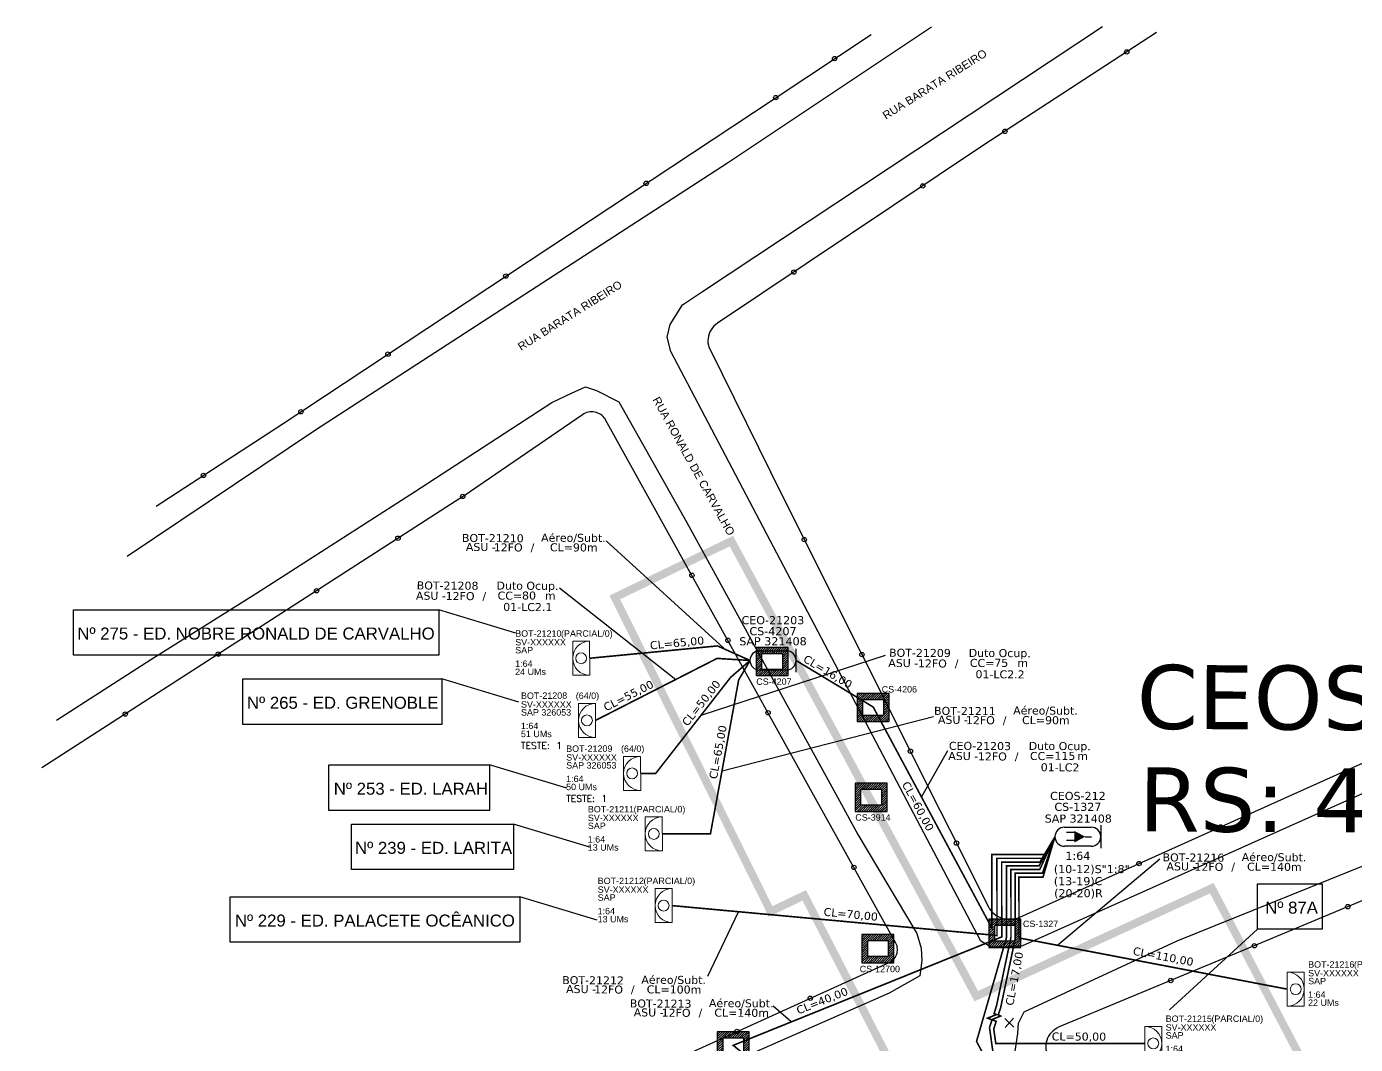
# Model space of a CAD drawing. Extents: x 31872 to 38560, y -10719 to -1519.
# Drawn here: x 33675 to 35336, y -9476 to -8205 of the extents above; entities that cross this region are included whole.
import ezdxf
from ezdxf.enums import TextEntityAlignment as Align

# ---------------------------------------------------------------- set-up
doc = ezdxf.new("R2010")
doc.units = ezdxf.units.DM
doc.header["$MEASUREMENT"] = 0
for name, color, linetype in [('10.0-Cartográfico', 252, 'Continuous'), ('10.1-Caixas Subterrâneas', 5, 'Continuous'), ('20.4-CEOS', 1, 'Continuous'), ('20.5-CEO', 1, 'Continuous'), ('20.8-Legenda', 1, 'Continuous'), ('CAP a instalar', 1, 'Continuous'), ('celulas gpon', 7, 'Continuous'), ('label_cabos', 7, 'Continuous'), ('Legenda', 1, 'Continuous'), ('Segmento de Logradouro Texto', 238, 'Continuous'), ('Subida Lateral', 5, 'Continuous')]:
    doc.layers.add(name, color=color, linetype=linetype)
doc.layers.add("20.0-LEGENDA DOS CDO'S", color=1, linetype='Continuous', lineweight=0)
doc.layers.add('20.1-CDO_INTERIOR', color=1, linetype='Continuous', lineweight=0)
doc.layers.add('EXTRA', color=50, linetype='Continuous', plot=False)
doc.styles.add('ARIAL', font='arial.ttf')
doc.styles.add('DIGICADE', font='arial.ttf')
doc.styles.add('ROMANS', font='romans.shx')
doc.styles.add('siredit', font='verdana.ttf')
doc.linetypes.add('FENCELINE1', pattern='A,0.25,-0.1,[133,ltypeshp.shx,S=0.1,R=0,X=-0.1,Y=0],-0.1,1', length=1.45)
doc.dimstyles.new('CC', dxfattribs={"dimtxt": 1, "dimasz": 2, "dimexe": 0.18, "dimexo": 0.0625, "dimgap": 0.09, "dimtad": 0, "dimdec": 0, "dimrnd": 1, "dimzin": 0, "dimdsep": 46, "dimtxsty": 'siredit', "dimblk": 'NONE', "dimcen": 0, "dimse1": 1, "dimse2": 1, "dimsd1": 1, "dimsd2": 1, "dimclrt": 7, "dimadec": 0, "dimazin": 0, "dimtfac": 1, "dimtdec": 0, "dimtofl": 0, "dimtmove": 0, "dimatfit": 3, "dimfxl": 0, "dimtolj": 1, "dimtzin": 0, "dimarcsym": 0})
doc.dimstyles.new('CL', dxfattribs={"dimtxt": 1, "dimasz": 2, "dimexe": 0.18, "dimexo": 0.0625, "dimgap": 0.09, "dimtad": 0, "dimdec": 0, "dimrnd": 1, "dimzin": 0, "dimdsep": 46, "dimtxsty": 'siredit', "dimblk": 'NONE', "dimcen": 0, "dimse1": 1, "dimse2": 1, "dimsd1": 1, "dimsd2": 1, "dimclrt": 7, "dimadec": 0, "dimazin": 0, "dimtfac": 1, "dimtdec": 0, "dimtofl": 0, "dimtmove": 0, "dimatfit": 3, "dimfxl": 0, "dimtolj": 1, "dimtzin": 0, "dimarcsym": 0})

# ---------------------------------------------------------------- blocks, each defined once
blk = doc.blocks.new('DV')
at = {"linetype": 'Continuous'}
blk.add_circle((0, 0), 0.00000275, dxfattribs=at)
blk = doc.blocks.new('CDOI_CT_ESQ')
at = {"layer": '20.1-CDO_INTERIOR', "color": 8, "lineweight": 18}
blk.add_lwpolyline([(-2.12, -2.13), (-2.12, 2.12), (0, 2.12), (0.01, -2.13)], close=True, dxfattribs=at)
blk.add_circle((-1.06, 0), 0.68, dxfattribs=at)
blk.add_arc((0.01, 0), 2.13, 90.0276, 270.0276, dxfattribs=at)
at = {"layer": "20.0-LEGENDA DOS CDO'S", "color": 8, "style": 'ARIAL'}
for tag, p in [('CDO_N', (-9.3, 2.69)), ('SURVEY', (-9.3, 1.6)), ('SAP', (-9.3, 0.61)), ('1:XX', (-9.31, -1.08)), ('UMS', (-9.31, -2.09))]:
    blk.add_attdef(tag, p, '', height=0.8, rotation=359.9724, dxfattribs=at)
blk.add_attdef('FIBRAS_UTILIZADAS', text='', height=0.8, rotation=359.9724, dxfattribs=at).set_placement((-1.59, 2.69), align=Align.CENTER)
blk = doc.blocks.new('CDOI_CT_DRT')
at = {"layer": '20.1-CDO_INTERIOR', "color": 8, "lineweight": 18}
blk.add_lwpolyline([(2.13, -2.13), (2.13, 2.12), (0, 2.12), (0, -2.13)], close=True, dxfattribs=at)
blk.add_circle((1.06, 0), 0.68, dxfattribs=at)
blk.add_arc((0, 0), 2.13, 269.9724, 89.9724, dxfattribs=at)
at = {"layer": "20.0-LEGENDA DOS CDO'S", "color": 8, "style": 'ARIAL'}
for tag, p in [('CDO_N', (2.61, 2.69)), ('SURVEY', (2.61, 1.6)), ('SAP', (2.61, 0.61)), ('1:XX', (2.6, -1.08)), ('UMS', (2.6, -2.09))]:
    blk.add_attdef(tag, p, '', height=0.8, rotation=359.9724, dxfattribs=at)
blk.add_attdef('FIBRAS_UTILIZADAS', text='', height=0.8, rotation=359.9724, dxfattribs=at).set_placement((10.32, 2.69), align=Align.CENTER)
blk = doc.blocks.new('Inst CDOI-64')
at = {"layer": '20.1-CDO_INTERIOR', "color": 1, "lineweight": 18}
blk.add_lwpolyline([(-2.12, -2.13), (-2.12, 2.12), (0, 2.12), (0.01, -2.13)], close=True, dxfattribs=at)
blk.add_circle((-1.06, 0), 0.68, dxfattribs=at)
blk.add_arc((0.01, 0), 2.13, 90.0276, 270.0276, dxfattribs=at)
at = {"layer": "20.0-LEGENDA DOS CDO'S", "style": 'ARIAL'}
for tag, p, rotation in [('FID', (-9.3, 2.69), 0.118), ('SURVEY', (-9.3, 1.6), 359.9724), ('SAP', (-9.3, 0.61), 359.9724), ('1:XX', (-9.31, -1.08), 359.9724), ('UMS', (-9.31, -2.09), 359.9724)]:
    blk.add_attdef(tag, p, '', height=0.8, rotation=rotation, dxfattribs=at)
at = {"layer": "20.0-LEGENDA DOS CDO'S"}
for tag, p, style, flags in [('ID_ATIVIDADE', (-9.3, 3.78), 'ARIAL', 3), ('FATOR', (-1.5, 3.78), 'ARIAL', 1), ('QTDE', (-9.18, -3.66), 'DIGICADE', 3)]:
    blk.add_attdef(tag, p, '', height=0.8, rotation=0.118, dxfattribs=dict(at, style=style, flags=flags))
at = {"layer": "20.0-LEGENDA DOS CDO'S", "style": 'ARIAL'}
blk.add_attdef('FIBRAS_UTILIZADAS', text='', height=0.8, rotation=359.9724, dxfattribs=at).set_placement((-0.99, 2.69), align=Align.CENTER)
blk = doc.blocks.new('Teste  FTTH')
at = {"color": 0, "lineweight": 0, "style": 'ROMANS'}
for tag, p in [('TESTE', (-2.302, -0.29)), ('QTDE', (0.212, -0.29))]:
    blk.add_attdef(tag, p, '', height=0.48, dxfattribs=at)
for tag, p, flags in [('FID', (-2.227, -1.253), 1), ('FATOR', (-2.227, -2.028), 3), ('ID_ATIVIDADE', (-2.227, -2.716), 3)]:
    blk.add_attdef(tag, p, '', height=0.48, dxfattribs=dict(at, flags=flags))
blk = doc.blocks.new('*X32')
at = {"color": 0, "linetype": 'Continuous'}
for p, q in [((-1.25, 0.34099), (-0.49099, 1.1)), ((-1.25, 0.517767), (-0.667767, 1.1)), ((-1.25, 0.694544), (-0.844544, 1.1)), ((-1.25, 0.87132), (-1.02132, 1.1)), ((-1.25, 1.048097), (-1.198097, 1.1)), ((-0.789214, 0.625), (-0.314214, 1.1)), ((-0.612437, 0.625), (-0.137437, 1.1)), ((-0.43566, 0.625), (0.03934, 1.1)), ((-0.258883, 0.625), (0.216117, 1.1)), ((-0.082107, 0.625), (0.392893, 1.1)), ((0.09467, 0.625), (0.56967, 1.1)), ((0.271447, 0.625), (0.746447, 1.1)), ((0.448223, 0.625), (0.923223, 1.1)), ((0.625, 0.625), (1.1, 1.1)), ((0.801777, 0.625), (1.25, 1.073223)), ((-1.25, 0.164214), (-0.8035, 0.610714)), ((-1.25, -0.012563), (-0.8035, 0.433937)), ((-1.25, -0.18934), (-0.8035, 0.25716)), ((-1.25, -0.366117), (-0.8035, 0.080383)), ((0.8035, 0.449947), (1.25, 0.896447)), ((0.8035, 0.27317), (1.25, 0.71967)), ((0.8035, 0.096393), (1.25, 0.542893)), ((0.8035, -0.080383), (1.25, 0.366117)), ((0.8035, -0.25716), (1.25, 0.18934)), ((0.8035, -0.433937), (1.25, 0.012563)), ((-1.25, -0.542893), (-0.8035, -0.096393)), ((-1.25, -0.71967), (-0.8035, -0.27317)), ((-1.25, -0.896447), (-0.8035, -0.449947)), ((-1.25, -1.073223), (-0.801777, -0.625)), ((-1.1, -1.1), (-0.625, -0.625)), ((-0.923223, -1.1), (-0.448223, -0.625)), ((-0.746447, -1.1), (-0.271447, -0.625)), ((-0.56967, -1.1), (-0.09467, -0.625)), ((-0.392893, -1.1), (0.082107, -0.625)), ((-0.216117, -1.1), (0.258883, -0.625)), ((-0.03934, -1.1), (0.43566, -0.625)), ((0.137437, -1.1), (0.612437, -0.625)), ((0.314214, -1.1), (0.789214, -0.625)), ((0.49099, -1.1), (1.25, -0.34099)), ((0.667767, -1.1), (1.25, -0.517767)), ((0.8035, -0.610714), (1.25, -0.164214)), ((0.844544, -1.1), (1.25, -0.694544)), ((1.02132, -1.1), (1.25, -0.87132)), ((1.198097, -1.1), (1.25, -1.048097))]:
    blk.add_line(p, q, dxfattribs=at)
blk = doc.blocks.new('MANHOLE_MQ')
at = {"color": 0, "linetype": 'Continuous'}
for p, q in [((0.00000623, 0.00000569), (-0.00000627, 0.00000569)), ((-0.00000627, 0.00000569), (-0.00000627, -0.00000531)), ((0.00000623, -0.00000531), (0.00000623, 0.00000569)), ((-0.00000404, 0.00000331), (0.00000399, 0.00000331)), ((-0.00000404, -0.00000294), (-0.00000404, 0.00000331)), ((0.00000399, 0.00000331), (0.00000399, -0.00000294)), ((0.00000399, -0.00000294), (-0.00000404, -0.00000294)), ((0.00000399, -0.00000294), (0.00000399, -0.00000294)), ((-0.00000627, -0.00000531), (0.00000623, -0.00000531))]:
    blk.add_line(p, q, dxfattribs=at)
at = {"color": 0, "linetype": 'Continuous', "xscale": 5e-06, "yscale": 5e-06, "zscale": 1e-05}
blk.add_blockref('*X32', (-0.00000002, 0.00000019), dxfattribs=at)
blk = doc.blocks.new('_None')
blk = doc.blocks.new('*U244')
at = {"layer": '20.5-CEO'}
for p, q in [((-1.56, 1.26), (1.8, 1.26)), ((1.8, -1.13), (-1.56, -1.13))]:
    blk.add_line(p, q, dxfattribs=at)
blk.add_lwpolyline([(3, -1.38), (3, 1.51)], dxfattribs=at)
for centre, start, end in [((-1.56, 0.07), 90, 270), ((1.8, 0.07), 270, 90)]:
    blk.add_arc(centre, 1.2, start, end, dxfattribs=at)
at = {"layer": '20.5-CEO', "color": 7, "style": 'siredit'}
for tag, p in [('FID', (0.11, 5.61)), ('LOCAL', (0.12, 4.23)), ('SAP', (0.12, 2.97)), ('FIBRAS_RESERVA', (0.12, -1.94))]:
    blk.add_attdef(tag, text='', height=1.01, dxfattribs=at).set_placement(p, align=Align.TOP_CENTER)
for tag, flags, p in [('ID_ATIVIDADE', 3, (0.11, -3.51)), ('FATOR', 1, (0.11, -4.82))]:
    blk.add_attdef(tag, text='', height=1.01, dxfattribs=dict(at, flags=flags)).set_placement(p, align=Align.TOP_CENTER)
at = {"layer": '20.5-CEO', "color": 7, "style": 'siredit', "flags": 3}
blk.add_attdef('QTDE', (-4.88, -7.06), '', height=1.01, dxfattribs=at)
blk = doc.blocks.new('Inst CB DT OCUP CFOA-SM-ASU-120-S-12')
at = {"layer": 'label_cabos', "color": 0, "style": 'siredit'}
for tag, flags, p in [('ID_ATIVIDADE', 3, (1.31, 2.67)), ('FATOR', 1, (11.56, 2.55))]:
    blk.add_attdef(tag, text='', height=1, rotation=359.69, dxfattribs=dict(at, flags=flags)).set_placement(p, align=Align.MIDDLE_CENTER)
for tag, p in [('DESTINO_CABO', (3.13, 1.26)), ('TIPO_CABO', (13.11, 1.24)), ('TIPO_CABO', (1.26, 0)), ('CABO', (4.69, -0.05)), ('/', (7.71, -0.05)), ('LANCE', (10.91, 0)), ('UND', (15.96, 0)), ('FID', (13.15, -1.41))]:
    blk.add_attdef(tag, text='', height=1, rotation=359.69, dxfattribs=at).set_placement(p, align=Align.MIDDLE_CENTER)
blk.add_attdef('QTDE', (12.43, -0.47), '', height=1, rotation=359.69, dxfattribs=at)
blk = doc.blocks.new('LEGENDA DOS CABOS')
at = {"layer": 'EXTRA', "style": 'siredit'}
for tag, p in [('ID', (4.6, 0.97)), ('XX', (9.03, 0.97))]:
    blk.add_attdef(tag, text='', height=0.48, rotation=359.69, dxfattribs=at).set_placement(p, align=Align.MIDDLE_CENTER)
at = {"layer": 'Legenda', "color": 7, "style": 'siredit'}
for tag, p in [('TIPO_CABO', (1.31, 0)), ('CABO', (4.69, -0.05)), ('/', (6.81, -0.05)), ('METROS', (10.03, -0.05))]:
    blk.add_attdef(tag, text='', height=0.8, rotation=359.69, dxfattribs=at).set_placement(p, align=Align.MIDDLE_CENTER)
blk = doc.blocks.new('*U248')
at = {"layer": '20.4-CEOS', "color": 7, "style": 'siredit'}
for tag, p in [('FIBRAS_SPLITTER', (0, 0)), ('FIBRAS_TOP_C', (0, -4.13)), ('RESERVA_FINAIS', (0, -5.46))]:
    blk.add_attdef(tag, p, '', height=1.01, dxfattribs=at)
for tag, p, flags in [('ID_ATIVIDADE', (0, -6.77), 3), ('FATOR', (0, -8.09), 1), ('QTDE', (0, -9.4), 1), ('FID', (0, -10.71), 1)]:
    blk.add_attdef(tag, p, '', height=1.01, dxfattribs=dict(at, flags=flags))
blk = doc.blocks.new('*U249')
at = {"layer": '20.4-CEOS'}
for p, q in [((-4.54, 1.19), (-1.19, 1.19)), ((-1.19, -1.19), (-4.54, -1.19))]:
    blk.add_line(p, q, dxfattribs=at)
for points in [[(-3.26, 0.52), (-4.27, 0.52)], [(-1.94, 0), (-1.14, 0)], [(0, 1.44), (0, -1.43)], [(-3.26, -0.47), (-4.27, -0.47)]]:
    blk.add_lwpolyline(points, dxfattribs=at)
blk.add_lwpolyline([(-1.94, 0, 0, 1.47, 0), (-3.32, 0, 1.47, 1.47, 0)], format="xyseb", dxfattribs=at)
for centre, start, end in [((-4.54, 0), 90, 270), ((-1.19, 0), 270, 90)]:
    blk.add_arc(centre, 1.19, start, end, dxfattribs=at)
at = {"layer": '20.4-CEOS', "color": 7, "style": 'siredit'}
for tag, p in [('FID', (-2.86, 5.6)), ('LOCAL', (-2.86, 4.24)), ('SAP', (-2.81, 2.77)), ('RACIO_SPLITAGEM', (-2.86, -1.88))]:
    blk.add_attdef(tag, text='', height=1.01, dxfattribs=at).set_placement(p, align=Align.TOP_CENTER)
for tag, flags, p in [('ID_ATIVIDADE', 3, (-2.86, -3.58)), ('FATOR', 1, (-2.86, -4.89))]:
    blk.add_attdef(tag, text='', height=1.01, dxfattribs=dict(at, flags=flags)).set_placement(p, align=Align.TOP_CENTER)
at = {"layer": '20.4-CEOS', "color": 7, "style": 'siredit', "flags": 3}
blk.add_attdef('QTDE', (-4.97, -7.12), '', height=1.01, dxfattribs=at)

msp = doc.modelspace()

# ---------------------------------------------------------------- linework, layer by layer
at = {"color": 1}
for p, q in [((34897.3, -9444.1), (34908.9, -9454.9)), ((34908.5, -9443.7), (34897.7, -9455.3))]:
    msp.add_line(p, q, dxfattribs=at)
at = {"color": 3}
for points in [[(33733.2, -8933.3), (34189.9, -8933.3), (34189.9, -8990.1), (33733.2, -8990.1)], [(33945.1, -9019.8), (34193.7, -9019.8), (34193.7, -9076.6), (33945.1, -9076.6)], [(34052.5, -9127.2), (34253.4, -9127.2), (34253.4, -9184), (34052.5, -9184)], [(34081, -9201.1), (34283.3, -9201.1), (34283.3, -9257.9), (34081, -9257.9)], [(35213.3, -9275.8), (35294, -9275.8), (35294, -9332.6), (35213.3, -9332.6)], [(33929.4, -9292), (34291.3, -9292), (34291.3, -9348.8), (33929.4, -9348.8)]]:
    msp.add_lwpolyline(points, close=True, dxfattribs=at)
at = {"layer": '10.0-Cartográfico'}
for points in [[(34519.6, -8535.7), (35019.7, -8204.6)], [(34806, -8205.4), (34551, -8375.2), (34035.7, -8708.9), (33800.5, -8866.6)], [(33836.6, -8804), (33995.3, -8700.7), (34609, -8294.7), (34730.5, -8214.3)], [(35087.2, -8211.9), (34869.6, -8353.7), (34538.5, -8575.1), (34536.1, -8576.9), (34533.9, -8578.9), (34531.9, -8581.1), (34530.3, -8583.5), (34528.9, -8586), (34527.8, -8588.7), (34527, -8591.4), (34526.5, -8594.2), (34526.3, -8597), (34526.4, -8599.8), (34527, -8602.6), (34527.7, -8605.4), (34529, -8608.3)], [(35247.2, -9168.8), (35725.8, -8953.9), (35728.5, -8952.5), (35731, -8950.9), (35733.3, -8949), (35735.4, -8947), (35737.3, -8944.7), (35738.9, -8942.3), (35740.1, -8939.7), (35741.2, -8937), (35741.9, -8934.3), (35742.3, -8931.5), (35742.3, -8928.6), (35742.1, -8925.8), (35741.5, -8923), (35740.5, -8920.3), (35739.4, -8917.8), (35421.4, -8304.8)], [(35495.7, -8339.8), (35787.2, -8905.1), (35792.9, -8917.9), (35797.3, -8932.1), (35797.5, -8945.1), (35792.1, -8963.2), (35328.3, -9170.6)], [(34779.6, -9180.3), (34479.8, -8610.7), (34475.3, -8592.6), (34479.3, -8577), (34494.4, -8552.3), (34519.6, -8535.7)], [(34529, -8608.3), (34619.7, -8791.5), (34816.4, -9183.7)], [(33771.9, -9032.9), (33830.1, -8995.4), (33960.7, -8913.3), (34159.4, -8786), (34331.3, -8674.4), (34356, -8662.6), (34373.5, -8654.7), (34387.1, -8659.3), (34415.2, -8673.4), (34500.2, -8824.1), (34690.7, -9171.9)], [(34661, -9169.2), (34398.4, -8695.8), (34397.9, -8694.9), (34396.7, -8693.3), (34395.4, -8691.9), (34394, -8690.5), (34392.4, -8689.4), (34390.7, -8688.3), (34388.9, -8687.5), (34386.9, -8686.8), (34384.9, -8686.3), (34383, -8686.1), (34380.9, -8686), (34378.9, -8686.1), (34376.8, -8686.4), (34374.9, -8687), (34373, -8687.6), (34371.2, -8688.5), (34369.5, -8689.6), (34229.5, -8785.4), (34229.1, -8785.8), (33826.1, -9045.6)], [(33712.1, -9071.4), (33771.9, -9032.9)], [(33826.1, -9045.6), (33694, -9130.7)], [(36119.6, -9878.2), (35470, -10160.8), (35342.2, -10208), (35322.2, -10208.3), (35305.5, -10198.7), (35290.1, -10186.8), (34910.3, -9484.8), (34913.6, -9463), (34914.6, -9449.9), (34921.5, -9435.6), (35112.8, -9346.8), (35540.5, -9174.4), (35618.2, -9142.6)], [(35671.4, -9160.1), (35224.3, -9346.9), (34965.2, -9454.6), (34962.5, -9456), (34960, -9457.7), (34957.7, -9459.5), (34955.6, -9461.6), (34953.7, -9463.8), (34952.1, -9466.2), (34950.8, -9468.8), (34949.9, -9471.5), (34949.1, -9474.2), (34948.8, -9477), (34948.7, -9479.9), (34948.9, -9482.7), (34949.6, -9485.5), (34950.4, -9488.2), (34951.5, -9490.5)], [(34690.7, -9171.9), (34713.9, -9214.2), (34787.3, -9338), (34792.7, -9356.1), (34793.9, -9371.5), (34791.1, -9390.7), (34753, -9412.3), (34401.5, -9567), (33940.2, -9779), (33839.1, -9821.4), (33779.2, -9834.6), (33759.5, -9839.6), (33741.9, -9838.8), (33714.5, -9808.4), (33674.7, -9729.9)], [(34251.1, -9601.8), (34752.7, -9374.1), (34754.6, -9373.1), (34756.2, -9372), (34757.7, -9370.7), (34759, -9369.3), (34760.3, -9367.8), (34761.2, -9366.1), (34762.1, -9364.4), (34762.7, -9362.6), (34763.1, -9360.8), (34763.4, -9358.9), (34763.3, -9357), (34763.1, -9355.1), (34762.7, -9353.3), (34762, -9351.5), (34761.2, -9349.8), (34661, -9169.2)], [(35328.3, -9170.6), (34919.5, -9353.3), (34898.5, -9354.8), (34880.3, -9355.1), (34867.6, -9347.4), (34779.6, -9180.3)], [(34816.4, -9183.7), (34828.4, -9207.6), (34876.9, -9304.5), (34878.3, -9306.9), (34880.1, -9309.3), (34882, -9311.4), (34884.2, -9313.4), (34886.6, -9315.2), (34889.3, -9316.7), (34892, -9317.9), (34894.9, -9318.9), (34897.8, -9319.6), (34900.8, -9320), (34903.9, -9320.1), (34907, -9319.9), (34910, -9319.4), (34912.9, -9318.7), (34916.2, -9317.4), (35247.2, -9168.8)]]:
    msp.add_lwpolyline(points, dxfattribs=at)
at = {"layer": 'CAP a instalar', "color": 8, "linetype": 'FENCELINE1', "ltscale": 5, "const_width": 2}
for points in [[(34579, -8996.7), (34538.3, -8978.5), (34378.6, -8993.9)], [(34469.3, -9213.4), (34529.5, -9213.4), (34564.8, -9021), (34579, -8996.7)], [(34960.1, -9217), (34947.1, -9243.9), (34887.6, -9243.9), (34887.7, -9340.3), (34481.6, -9303)], [(34960.1, -9217), (34941.3, -9248.6), (34893.5, -9248.6), (34893.6, -9342.1), (34558, -9477.6), (34795.3, -9672.1), (34728.5, -9679.7)], [(34886.9, -9429), (34905.2, -9342.3), (34905.1, -9257.9), (34941.1, -9257.9), (34960.1, -9216.9)], [(34960.1, -9216.9), (34944.5, -9262.6), (34910.3, -9262.6), (34910.5, -9344.1), (34892.2, -9430.8)], [(35250.5, -9407.4), (34915.2, -9343.4), (34915.1, -9267.3), (34945.2, -9267.3), (34960.1, -9217)], [(34878.3, -9455.4), (34882.7, -9486.7), (35101.5, -9566.4)], [(34883.6, -9457.2), (34886.2, -9475.3), (35072.4, -9475.2)]]:
    msp.add_lwpolyline(points, dxfattribs=at)
at = {"layer": 'CAP a instalar', "ltscale": 5, "const_width": 2}
for points in [[(34579, -8996.7), (34537.8, -8994.1), (34385.8, -9071.6)], [(34579, -8996.7), (34554.8, -9017.7), (34461.1, -9137.8), (34442.2, -9137.8)], [(34636.5, -8996.7), (34732.9, -9054.8), (34881.2, -9331), (34881.2, -9239.2), (34948.4, -9239.2), (34960.1, -9216.9)], [(35084, -9980.1), (35101.2, -9960.3), (35101.2, -9921.1), (35101.2, -9921.1), (34862.1, -9472.7), (34899.7, -9342.3), (34899.6, -9253.2), (34940.4, -9253.2), (34960.1, -9217)]]:
    msp.add_lwpolyline(points, dxfattribs=at)
at = {"layer": 'celulas gpon', "color": 116, "linetype": 'Continuous', "lineweight": 200, "const_width": 10}
msp.add_lwpolyline([(34555.7, -8847.5), (34410, -8917.9), (34604.7, -9310.3), (34646.8, -9290.2), (34807.8, -9602.9), (35065.2, -10111.4), (35185.3, -10044), (35302.1, -10253), (35400.1, -10423.4), (35861, -10226.5), (35665, -9872.9), (35450.9, -9453.3), (35284.1, -9525.3), (35156.2, -9281.2), (34861.8, -9416.1), (34555.7, -8847.5)], dxfattribs=at)
at = {"layer": 'Subida Lateral', "color": 8, "const_width": 2}
for points in [[(34878.3, -9455.4), (34881.4, -9445.8), (34876, -9443.6), (34886.8, -9439.2), (34884, -9437.8), (34887.2, -9427.9)], [(34883.6, -9457.2), (34886.7, -9447.6), (34881.3, -9445.4), (34892.1, -9441), (34889.3, -9439.6), (34892.5, -9429.7)]]:
    msp.add_lwpolyline(points, dxfattribs=at)

# ---------------------------------------------------------------- block references
at = {"color": 0, "lineweight": 0, "xscale": 10, "yscale": 10, "zscale": 10}
for p, values in [((34385.7, -9071.6), {'FIBRAS_UTILIZADAS': '(64/0)', 'SURVEY': 'SV-XXXXXX', 'SAP': 'SAP 326053', '1:XX': '1:64', 'UMS': '51 UMs', 'FID': 'BOT-21208'}), ((34442.2, -9137.8), {'FIBRAS_UTILIZADAS': '(64/0)', 'SURVEY': 'SV-XXXXXX', 'SAP': 'SAP 326053', '1:XX': '1:64', 'UMS': '50 UMs', 'FID': 'BOT-21209'})]:
    msp.add_blockref('Inst CDOI-64', p, dxfattribs=at).add_auto_attribs(values)
at = {"layer": '10.0-Cartográfico', "xscale": 1000000, "yscale": 1000000, "zscale": 1000000}
for p in [(35049.8, -8236.3), (34684.7, -8244.6), (34611.1, -8293.3), (34897.6, -8335.5), (34449.2, -8400.5), (34794.9, -8403.7), (34273.8, -8516.4), (34633.8, -8511.4), (34126.5, -8613.9), (34017.6, -8685.9), (33895.9, -8765.4), (34219.9, -8791.7), (34139, -8843.9), (34646.8, -8845.6), (34506.3, -8890.3), (34037.2, -8909.5), (34551.4, -8971.5), (33914.3, -8988.7), (34718.9, -8989.3), (33798, -9063.7), (34601.6, -9062), (34779.4, -9110), (35167.2, -9204.7), (34837.1, -9224.9), (35065.2, -9250.5), (34708.8, -9255.3), (35326.2, -9304.3), (35209.4, -9353.1), (35104.8, -9396.6), (34654.3, -9418.8), (34562.7, -9460.3)]:
    msp.add_blockref('DV', p, dxfattribs=at)
at = {"layer": '10.1-Caixas Subterrâneas', "color": 30, "xscale": 3197875.543111582, "yscale": 3197875.543111582, "zscale": 3197875.543111582}
for p, rotation in [((34606.5, -8997.3), 180.0000000000631), ((34732.9, -9054.8), 180.0000000000631), ((34730.3, -9167), 180.000000000063), ((34897.6, -9337), 180.0000000000631), ((34738.8, -9356.1), 180.0000000000631), ((34558, -9477.6), 180.000000000063)]:
    msp.add_blockref('MANHOLE_MQ', p, dxfattribs=dict(at, rotation=rotation))
at = {"layer": "20.0-LEGENDA DOS CDO'S", "lineweight": 0, "xscale": 17.50499999999992, "yscale": 17.50499999999992, "zscale": 17.50499999999992, "rotation": 0.004078562105398201}
for p in [(34333, -9102.2), (34389.5, -9168.3)]:
    msp.add_blockref('Teste  FTTH', p, dxfattribs=at).add_auto_attribs({'TESTE': 'TESTE:', 'QTDE': '1'})
at = {"layer": '20.1-CDO_INTERIOR', "xscale": 10, "yscale": 10, "zscale": 10}
for name, p, values in [('CDOI_CT_ESQ', (34378.5, -8993.9), {'CDO_N': 'BOT-21210', 'FIBRAS_UTILIZADAS': '        (PARCIAL/0)', 'SURVEY': 'SV-XXXXXX', 'SAP': 'SAP', '1:XX': '1:64', 'UMS': '24 UMs'}), ('CDOI_CT_ESQ', (34469.3, -9213.4), {'CDO_N': 'BOT-21211', 'FIBRAS_UTILIZADAS': '        (PARCIAL/0)', 'SURVEY': 'SV-XXXXXX', 'SAP': 'SAP', '1:XX': '1:64', 'UMS': '13 UMs'}), ('CDOI_CT_ESQ', (34481.6, -9303), {'CDO_N': 'BOT-21212', 'FIBRAS_UTILIZADAS': '        (PARCIAL/0)', 'SURVEY': 'SV-XXXXXX', 'SAP': 'SAP', '1:XX': '1:64', 'UMS': '13 UMs'}), ('CDOI_CT_DRT', (35250.5, -9407.4), {'CDO_N': 'BOT-21216', 'FIBRAS_UTILIZADAS': '        (PARCIAL/0)', 'SURVEY': 'SV-XXXXXX', 'SAP': 'SAP', '1:XX': '1:64', 'UMS': '22 UMs'}), ('CDOI_CT_DRT', (35072.4, -9475.2), {'CDO_N': 'BOT-21215', 'FIBRAS_UTILIZADAS': '        (PARCIAL/0)', 'SURVEY': 'SV-XXXXXX', 'SAP': 'SAP', '1:XX': '1:64', 'UMS': '2 UMs'})]:
    msp.add_blockref(name, p, dxfattribs=at).add_auto_attribs(values)
at = {"layer": '20.4-CEOS', "lineweight": 0, "xscale": 10, "yscale": 10, "zscale": 10}
msp.add_blockref('*U249', (35017.4, -9216.9), dxfattribs=at).add_auto_attribs({'FID': 'CEOS-212', 'LOCAL': 'CS-1327', 'SAP': 'SAP 321408', 'RACIO_SPLITAGEM': '1:64'})
at = {"layer": '20.4-CEOS', "color": 0, "lineweight": 0}
ref = msp.add_blockref('*U248', (34958.7, -9262.4), dxfattribs=dict(at, xscale=10, yscale=10, zscale=10))
ref.add_attrib('FIBRAS_SPLITTER', '(10-12)S"1:8"', (34958.7, -9262.4), dxfattribs={"color": 7, "height": 10.097, "style": 'siredit'})
ref.add_attrib('FIBRAS_TOP_C', '(13-19)C', (34958.7, -9277.5), dxfattribs={"color": 7, "height": 10.1, "style": 'siredit'})
ref.add_attrib('RESERVA_FINAIS', '(20-20)R', (34959.1, -9292.5), dxfattribs={"color": 7, "height": 10.1, "style": 'siredit'})
at = {"layer": '20.5-CEO', "color": 0, "lineweight": 0}
ref = msp.add_blockref('*U244', (34606.5, -8997.3), dxfattribs=dict(at, xscale=10, yscale=10, zscale=10))
ref.add_attrib('LOCAL', 'CS-4207', dxfattribs={"color": 7, "height": 10.14, "style": 'siredit'}).set_placement((34607.7, -8955), align=Align.TOP_CENTER)
ref.add_attrib('SAP', 'SAP 321408', dxfattribs={"color": 7, "height": 10.14, "style": 'siredit'}).set_placement((34607.7, -8967.6), align=Align.TOP_CENTER)
ref.add_attrib('FID', 'CEO-21203', dxfattribs={"layer": '20.4-CEOS', "color": 7, "height": 10.1, "style": 'siredit'}).set_placement((34607.6, -8941.3), align=Align.TOP_CENTER)
at = {"layer": 'label_cabos', "color": 0, "lineweight": 0}
ref = msp.add_blockref('LEGENDA DOS CABOS', (34215.1, -8860.1), dxfattribs=dict(at, xscale=10, yscale=10, zscale=10))
ref.add_attrib('ID', 'BOT-21210', dxfattribs={"color": 0, "height": 10, "rotation": 359.69, "style": 'siredit'}).set_placement((34257.5, -8843.8), align=Align.MIDDLE_CENTER)
ref.add_attrib('CABO', '12FO', dxfattribs={"color": 0, "height": 10, "rotation": 359.69, "style": 'siredit'}).set_placement((34276.7, -8855.4), align=Align.MIDDLE_CENTER)
ref.add_attrib('METROS', 'CL=90m', dxfattribs={"color": 0, "height": 10, "rotation": 359.69, "style": 'siredit'}).set_placement((34358.7, -8855.4), align=Align.MIDDLE_CENTER)
ref.add_attrib('XX', 'Aéreo/Subt.', dxfattribs={"color": 0, "height": 10, "rotation": 359.69, "style": 'siredit'}).set_placement((34358.2, -8843.4), align=Align.MIDDLE_CENTER)
ref.add_attrib('/', '/', dxfattribs={"color": 0, "height": 10, "rotation": 359.69, "style": 'siredit'}).set_placement((34307, -8855.4), align=Align.MIDDLE_CENTER)
ref.add_attrib('TIPO_CABO', 'ASU -', dxfattribs={"color": 0, "height": 10, "rotation": 359.69, "style": 'siredit'}).set_placement((34242.5, -8854.9), align=Align.MIDDLE_CENTER)
ref = msp.add_blockref('Inst CB DT OCUP CFOA-SM-ASU-120-S-12', (34169.7, -8915.7), dxfattribs=dict(at, xscale=10, yscale=10, zscale=10))
ref.add_attrib('DESTINO_CABO', 'BOT-21208', dxfattribs={"color": 0, "height": 10, "rotation": 359.69, "style": 'siredit'}).set_placement((34201, -8903.1), align=Align.MIDDLE_CENTER)
ref.add_attrib('CABO', '12FO', dxfattribs={"color": 0, "height": 10, "rotation": 359.69, "style": 'siredit'}).set_placement((34216.6, -8916.2), align=Align.MIDDLE_CENTER)
ref.add_attrib('TIPO_CABO', 'Duto Ocup.', dxfattribs={"color": 0, "height": 10, "rotation": 359.69, "style": 'siredit'}).set_placement((34300.8, -8903.3), align=Align.MIDDLE_CENTER)
ref.add_attrib('/', '/', dxfattribs={"color": 0, "height": 10, "rotation": 359.69, "style": 'siredit'}).set_placement((34246.8, -8916.2), align=Align.MIDDLE_CENTER)
ref.add_attrib('TIPO_CABO', 'ASU - ', dxfattribs={"color": 0, "height": 10, "rotation": 359.69, "style": 'siredit'}).set_placement((34182.3, -8915.8), align=Align.MIDDLE_CENTER)
ref.add_attrib('FID', '01-LC2.1', dxfattribs={"color": 0, "height": 10, "rotation": 359.69, "style": 'siredit'}).set_placement((34301.2, -8929.9), align=Align.MIDDLE_CENTER)
ref.add_attrib('LANCE', 'CC=', dxfattribs={"color": 0, "height": 10, "rotation": 359.69, "style": 'siredit'}).set_placement((34278.8, -8915.7), align=Align.MIDDLE_CENTER)
ref.add_attrib('QTDE', '80', (34294, -8920.5), dxfattribs={"color": 0, "height": 10, "rotation": 359.69, "style": 'siredit'})
ref.add_attrib('UND', 'm', dxfattribs={"color": 0, "height": 10, "rotation": 359.69, "style": 'siredit'}).set_placement((34329.3, -8915.7), align=Align.MIDDLE_CENTER)
ref = msp.add_blockref('Inst CB DT OCUP CFOA-SM-ASU-120-S-12', (34760, -8999.9), dxfattribs=dict(at, xscale=10, yscale=10, zscale=10))
ref.add_attrib('DESTINO_CABO', 'BOT-21209', dxfattribs={"color": 0, "height": 10, "rotation": 359.69, "style": 'siredit'}).set_placement((34791.4, -8987.2), align=Align.MIDDLE_CENTER)
ref.add_attrib('CABO', '12FO', dxfattribs={"color": 0, "height": 10, "rotation": 359.69, "style": 'siredit'}).set_placement((34806.9, -9000.4), align=Align.MIDDLE_CENTER)
ref.add_attrib('TIPO_CABO', 'Duto Ocup.', dxfattribs={"color": 0, "height": 10, "rotation": 359.69, "style": 'siredit'}).set_placement((34891.1, -8987.4), align=Align.MIDDLE_CENTER)
ref.add_attrib('/', '/', dxfattribs={"color": 0, "height": 10, "rotation": 359.69, "style": 'siredit'}).set_placement((34837.2, -9000.4), align=Align.MIDDLE_CENTER)
ref.add_attrib('TIPO_CABO', 'ASU - ', dxfattribs={"color": 0, "height": 10, "rotation": 359.69, "style": 'siredit'}).set_placement((34772.7, -8999.9), align=Align.MIDDLE_CENTER)
ref.add_attrib('FID', '01-LC2.2', dxfattribs={"color": 0, "height": 10, "rotation": 359.69, "style": 'siredit'}).set_placement((34891.5, -9014), align=Align.MIDDLE_CENTER)
ref.add_attrib('LANCE', 'CC=', dxfattribs={"color": 0, "height": 10, "rotation": 359.69, "style": 'siredit'}).set_placement((34869.1, -8999.8), align=Align.MIDDLE_CENTER)
ref.add_attrib('QTDE', '75', (34884.3, -9004.6), dxfattribs={"color": 0, "height": 10, "rotation": 359.69, "style": 'siredit'})
ref.add_attrib('UND', 'm', dxfattribs={"color": 0, "height": 10, "rotation": 359.69, "style": 'siredit'}).set_placement((34919.7, -8999.8), align=Align.MIDDLE_CENTER)
ref = msp.add_blockref('LEGENDA DOS CABOS', (34805.2, -9076.1), dxfattribs=dict(at, xscale=10, yscale=10, zscale=10))
ref.add_attrib('ID', 'BOT-21211', dxfattribs={"color": 0, "height": 10, "rotation": 359.69, "style": 'siredit'}).set_placement((34847.6, -9059.8), align=Align.MIDDLE_CENTER)
ref.add_attrib('CABO', '12FO', dxfattribs={"color": 0, "height": 10, "rotation": 359.69, "style": 'siredit'}).set_placement((34866.9, -9071.3), align=Align.MIDDLE_CENTER)
ref.add_attrib('METROS', 'CL=90m', dxfattribs={"color": 0, "height": 10, "rotation": 359.69, "style": 'siredit'}).set_placement((34948.8, -9071.3), align=Align.MIDDLE_CENTER)
ref.add_attrib('XX', 'Aéreo/Subt.', dxfattribs={"color": 0, "height": 10, "rotation": 359.69, "style": 'siredit'}).set_placement((34948.3, -9059.3), align=Align.MIDDLE_CENTER)
ref.add_attrib('/', '/', dxfattribs={"color": 0, "height": 10, "rotation": 359.69, "style": 'siredit'}).set_placement((34897.2, -9071.3), align=Align.MIDDLE_CENTER)
ref.add_attrib('TIPO_CABO', 'ASU -', dxfattribs={"color": 0, "height": 10, "rotation": 359.69, "style": 'siredit'}).set_placement((34832.6, -9070.8), align=Align.MIDDLE_CENTER)
ref = msp.add_blockref('Inst CB DT OCUP CFOA-SM-ASU-120-S-12', (34835.1, -9116.1), dxfattribs=dict(at, xscale=10, yscale=10, zscale=10))
ref.add_attrib('DESTINO_CABO', 'CEO-21203', dxfattribs={"color": 0, "height": 10, "rotation": 359.69, "style": 'siredit'}).set_placement((34866.4, -9103.5), align=Align.MIDDLE_CENTER)
ref.add_attrib('CABO', '12FO', dxfattribs={"color": 0, "height": 10, "rotation": 359.69, "style": 'siredit'}).set_placement((34881.9, -9116.6), align=Align.MIDDLE_CENTER)
ref.add_attrib('TIPO_CABO', 'Duto Ocup.', dxfattribs={"color": 0, "height": 10, "rotation": 359.69, "style": 'siredit'}).set_placement((34966.1, -9103.6), align=Align.MIDDLE_CENTER)
ref.add_attrib('/', '/', dxfattribs={"color": 0, "height": 10, "rotation": 359.69, "style": 'siredit'}).set_placement((34912.2, -9116.6), align=Align.MIDDLE_CENTER)
ref.add_attrib('TIPO_CABO', 'ASU - ', dxfattribs={"color": 0, "height": 10, "rotation": 359.69, "style": 'siredit'}).set_placement((34847.7, -9116.1), align=Align.MIDDLE_CENTER)
ref.add_attrib('FID', '01-LC2', dxfattribs={"color": 0, "height": 10, "rotation": 359.69, "style": 'siredit'}).set_placement((34966.5, -9130.2), align=Align.MIDDLE_CENTER)
ref.add_attrib('LANCE', 'CC=', dxfattribs={"color": 0, "height": 10, "rotation": 359.69, "style": 'siredit'}).set_placement((34944.2, -9116.1), align=Align.MIDDLE_CENTER)
ref.add_attrib('QTDE', '115', (34959.4, -9120.8), dxfattribs={"color": 0, "height": 10, "rotation": 359.69, "style": 'siredit'})
ref.add_attrib('UND', 'm', dxfattribs={"color": 0, "height": 10, "rotation": 359.69, "style": 'siredit'}).set_placement((34994.7, -9116.1), align=Align.MIDDLE_CENTER)
ref = msp.add_blockref('LEGENDA DOS CABOS', (35090.8, -9259.2), dxfattribs=dict(at, xscale=10, yscale=10, zscale=10))
ref.add_attrib('ID', 'BOT-21216', dxfattribs={"color": 0, "height": 10, "rotation": 359.69, "style": 'siredit'}).set_placement((35133.2, -9242.9), align=Align.MIDDLE_CENTER)
ref.add_attrib('CABO', '12FO', dxfattribs={"color": 0, "height": 10, "rotation": 359.69, "style": 'siredit'}).set_placement((35152.5, -9254.5), align=Align.MIDDLE_CENTER)
ref.add_attrib('METROS', 'CL=140m', dxfattribs={"color": 0, "height": 10, "rotation": 359.69, "style": 'siredit'}).set_placement((35234.4, -9254.5), align=Align.MIDDLE_CENTER)
ref.add_attrib('XX', 'Aéreo/Subt.', dxfattribs={"color": 0, "height": 10, "rotation": 359.69, "style": 'siredit'}).set_placement((35233.9, -9242.5), align=Align.MIDDLE_CENTER)
ref.add_attrib('/', '/', dxfattribs={"color": 0, "height": 10, "rotation": 359.69, "style": 'siredit'}).set_placement((35182.8, -9254.5), align=Align.MIDDLE_CENTER)
ref.add_attrib('TIPO_CABO', 'ASU -', dxfattribs={"color": 0, "height": 10, "rotation": 359.69, "style": 'siredit'}).set_placement((35118.2, -9254), align=Align.MIDDLE_CENTER)
ref = msp.add_blockref('LEGENDA DOS CABOS', (34340.4, -9412.6), dxfattribs=dict(at, xscale=10, yscale=10, zscale=10))
ref.add_attrib('ID', 'BOT-21212', dxfattribs={"color": 0, "height": 10, "rotation": 359.69, "style": 'siredit'}).set_placement((34382.8, -9396.3), align=Align.MIDDLE_CENTER)
ref.add_attrib('CABO', '12FO', dxfattribs={"color": 0, "height": 10, "rotation": 359.69, "style": 'siredit'}).set_placement((34402.1, -9407.8), align=Align.MIDDLE_CENTER)
ref.add_attrib('METROS', 'CL=100m', dxfattribs={"color": 0, "height": 10, "rotation": 359.69, "style": 'siredit'}).set_placement((34484, -9407.8), align=Align.MIDDLE_CENTER)
ref.add_attrib('XX', 'Aéreo/Subt.', dxfattribs={"color": 0, "height": 10, "rotation": 359.69, "style": 'siredit'}).set_placement((34483.5, -9395.8), align=Align.MIDDLE_CENTER)
ref.add_attrib('/', '/', dxfattribs={"color": 0, "height": 10, "rotation": 359.69, "style": 'siredit'}).set_placement((34432.3, -9407.8), align=Align.MIDDLE_CENTER)
ref.add_attrib('TIPO_CABO', 'ASU -', dxfattribs={"color": 0, "height": 10, "rotation": 359.69, "style": 'siredit'}).set_placement((34367.8, -9407.3), align=Align.MIDDLE_CENTER)
ref = msp.add_blockref('LEGENDA DOS CABOS', (34424.9, -9441.7), dxfattribs=dict(at, xscale=10, yscale=10, zscale=10))
ref.add_attrib('ID', 'BOT-21213', dxfattribs={"color": 0, "height": 10, "rotation": 359.69, "style": 'siredit'}).set_placement((34467.3, -9425.4), align=Align.MIDDLE_CENTER)
ref.add_attrib('CABO', '12FO', dxfattribs={"color": 0, "height": 10, "rotation": 359.69, "style": 'siredit'}).set_placement((34486.6, -9436.9), align=Align.MIDDLE_CENTER)
ref.add_attrib('METROS', 'CL=140m', dxfattribs={"color": 0, "height": 10, "rotation": 359.69, "style": 'siredit'}).set_placement((34568.5, -9436.9), align=Align.MIDDLE_CENTER)
ref.add_attrib('XX', 'Aéreo/Subt.', dxfattribs={"color": 0, "height": 10, "rotation": 359.69, "style": 'siredit'}).set_placement((34568, -9425), align=Align.MIDDLE_CENTER)
ref.add_attrib('/', '/', dxfattribs={"color": 0, "height": 10, "rotation": 359.69, "style": 'siredit'}).set_placement((34516.9, -9436.9), align=Align.MIDDLE_CENTER)
ref.add_attrib('TIPO_CABO', 'ASU -', dxfattribs={"color": 0, "height": 10, "rotation": 359.69, "style": 'siredit'}).set_placement((34452.3, -9436.5), align=Align.MIDDLE_CENTER)

# ---------------------------------------------------------------- texts
at = {"color": 0, "char_height": 15, "width": 735.75, "attachment_point": 1, "style": 'ARIAL'}
for s, insert in [('\\C3;Nº 275 - ED. NOBRE RONALD DE CARVALHO', (33738.2, -8955.5)), ('\\C3;Nº 265 - ED. GRENOBLE', (33950.2, -9042)), ('\\C3;Nº 253 - ED. LARAH', (34058.7, -9149.4)), ('\\C3;Nº 239 - ED. LARITA', (34085.3, -9223.3)), ('\\C3;Nº 87A', (35222.9, -9298)), ('\\C3;Nº 229 - ED. PALACETE OCÊANICO', (33935.1, -9314.2))]:
    msp.add_mtext(s, dxfattribs=dict(at, insert=insert))
at = {"layer": '10.1-Caixas Subterrâneas', "color": 30, "style": 'ARIAL'}
for s, p in [('CS-4207', (34586.8, -9027.1)), ('CS-4206', (34743.6, -9036.7)), ('CS-3914', (34710.6, -9196.8)), ('CS-1327', (34920.1, -9329.8)), ('CS-12700', (34716.1, -9386.2))]:
    msp.add_text(s, height=8, dxfattribs=at).set_placement(p)
at = {"layer": '20.8-Legenda', "color": 116, "style": 'siredit'}
for s, p in [('CEOS-212', (35337.9, -9043.5)), ('RS: 457UMs_11FO', (35566.6, -9172.8))]:
    msp.add_text(s, height=80, rotation=359.69, dxfattribs=at).set_placement(p, align=Align.MIDDLE_CENTER)
at = {"layer": 'celulas gpon', "style": 'siredit'}
for s, rotation, p in [('CL=65,00', 5.4419, (34454.4, -8982.9)), ('CL=16,00', 329.3641, (34644.5, -8997.6)), ('CL=55,00', 26.8425, (34399, -9060.4)), ('CL=50,00', 51.8536, (34500.9, -9079.7)), ('CL=65,00', 79.391, (34537.5, -9145.5)), ('CL=60,00', 298.1668, (34768.5, -9151.2)), ('CL=70,00', 354.4815, (34670.6, -9315.5)), ('CL=17,00', 79.2661, (34907.9, -9428.6)), ('CL=110,00', 349.2661, (35056.9, -9364.3)), ('CL=40,00', 21.8001, (34639.4, -9439.1)), ('CL=50,00', 359.8142, (34956.1, -9471.5))]:
    msp.add_text(s, height=10, rotation=rotation, dxfattribs=at).set_placement(p)
at = {"layer": 'Segmento de Logradouro Texto', "color": 7, "linetype": 'Continuous', "style": 'DIGICADE'}
for s, rotation, p in [('RUA BARATA RIBEIRO', 32.2457, (34748.8, -8321.1)), ('RUA BARATA RIBEIRO', 32.2457, (34292.8, -8610)), ('RUA RONALD DE CARVALHO', 299.0257, (34456.8, -8670.7))]:
    msp.add_text(s, height=10, rotation=rotation, dxfattribs=at).set_placement(p)

# ---------------------------------------------------------------- leaders
at = {"color": 3}
for points in [[(34286.4, -8962.4), (34189.9, -8933.3)], [(34290.2, -9048.9), (34193.7, -9019.8)], [(34349.9, -9156.2), (34253.4, -9127.2)], [(34379.8, -9230.2), (34283.3, -9201.1)], [(34387.8, -9321), (34291.3, -9292)], [(35103.5, -9433.2), (35213.3, -9332.6)]]:
    msp.add_leader(points, dimstyle='CL', override={"dimgap": 0.09, "dimtad": 0}, dxfattribs=at)
at = {"layer": 'label_cabos'}
for points in [[(34546.1, -8981.4), (34399.2, -8847)], [(34486.1, -9020.8), (34340.8, -8906.5)], [(34519, -9064.5), (34748.5, -8990.2)], [(34544.1, -9134.6), (34808.4, -9066.8)], [(34793.7, -9166.8), (34826.1, -9109.3)], [(34963.8, -9351.8), (35091.2, -9244.7)], [(34564.1, -9311.1), (34525.7, -9391.6)], [(34630, -9448), (34607.7, -9428.5)]]:
    msp.add_leader(points, dimstyle='CC', override={"dimgap": 0.09, "dimtad": 0}, dxfattribs=at)

doc.saveas('drawing.dxf')
